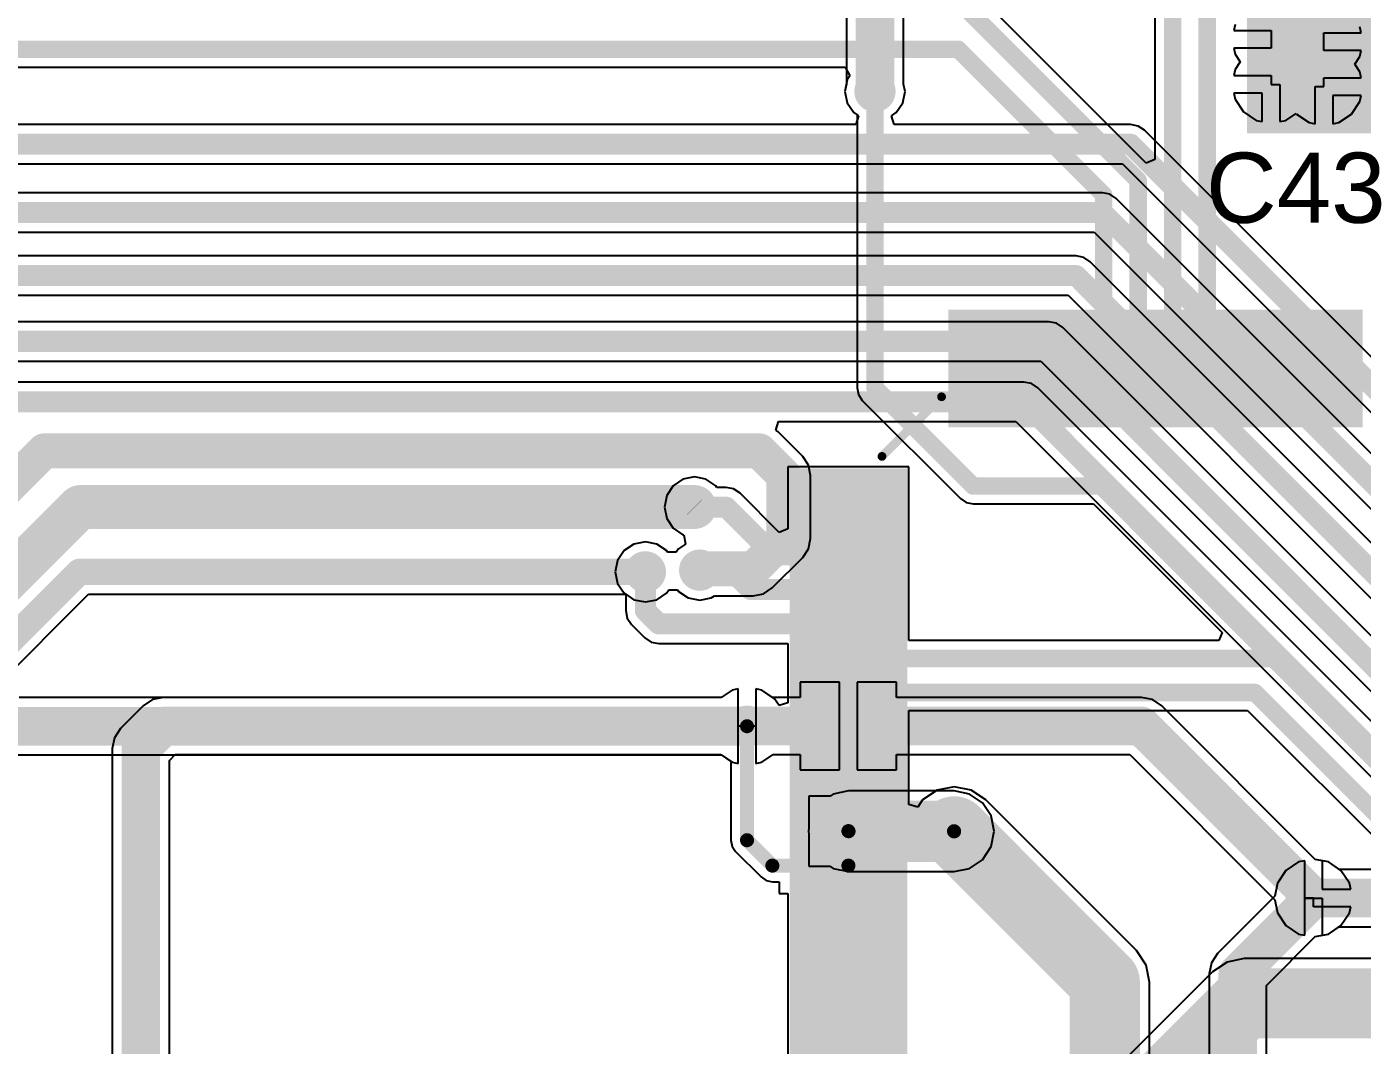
# Model space of a CAD drawing. Header units: millimetres. Extents: x -0.26 to 4.68, y -0.29 to 2.93.
# Drawn here: x 2.191 to 2.953, y 1.269 to 1.85 of the extents above; entities that cross this region are included whole.
import ezdxf

# ---------------------------------------------------------------- set-up
doc = ezdxf.new("R2010")
doc.units = ezdxf.units.MM
doc.header["$MEASUREMENT"] = 0
for name, color, linetype in [('BottomLayer', 5, 'Continuous'), ('BottomPaste', 16, 'Continuous'), ('BottomSolder', 6, 'Continuous'), ('TopLayer', 1, 'Continuous'), ('TopOverlay', 2, 'Continuous'), ('TopPaste', 8, 'Continuous'), ('TopSolder', 216, 'Continuous'), ('ViaHoleLayer', 16, 'Continuous')]:
    doc.layers.add(name, color=color, linetype=linetype)
doc.styles.add('Arial', font='', dxfattribs={"height": 0.2})
doc.styles.get('Arial').set_extended_font_data('Arial')

# ---------------------------------------------------------------- blocks, each defined once
blk = doc.blocks.new('TQFP_100_14_14__22')
at = {"layer": 'TopLayer'}
for points in [[(0.27362, 0.08465), (0.33268, 0.08465), (0.33268, 0.07283), (0.27362, 0.07283)], [(0.27362, 0.06496), (0.33268, 0.06496), (0.33268, 0.05315), (0.27362, 0.05315)], [(0.27362, 0.04528), (0.33268, 0.04528), (0.33268, 0.03346), (0.27362, 0.03346)], [(0.27362, 0.02559), (0.33268, 0.02559), (0.33268, 0.01378), (0.27362, 0.01378)], [(0.27362, 0.00591), (0.33268, 0.00591), (0.33268, -0.00591), (0.27362, -0.00591)], [(0.27362, -0.01378), (0.33268, -0.01378), (0.33268, -0.02559), (0.27362, -0.02559)], [(0.27362, -0.03346), (0.33268, -0.03346), (0.33268, -0.04528), (0.27362, -0.04528)], [(0.27362, -0.05315), (0.33268, -0.05315), (0.33268, -0.06496), (0.27362, -0.06496)], [(0.27362, -0.07283), (0.33268, -0.07283), (0.33268, -0.08465), (0.27362, -0.08465)], [(0.27362, -0.09252), (0.33268, -0.09252), (0.33268, -0.10433), (0.27362, -0.10433)], [(0.27362, -0.1122), (0.33268, -0.1122), (0.33268, -0.12402), (0.27362, -0.12402)], [(0.27362, -0.13189), (0.33268, -0.13189), (0.33268, -0.1437), (0.27362, -0.1437)], [(0.27362, -0.15157), (0.33268, -0.15157), (0.33268, -0.16339), (0.27362, -0.16339)], [(0.27362, -0.17126), (0.33268, -0.17126), (0.33268, -0.18307), (0.27362, -0.18307)], [(0.27362, -0.19094), (0.33268, -0.19094), (0.33268, -0.20276), (0.27362, -0.20276)], [(0.27362, -0.21063), (0.33268, -0.21063), (0.33268, -0.22244), (0.27362, -0.22244)], [(0.27362, -0.23031), (0.33268, -0.23031), (0.33268, -0.24213), (0.27362, -0.24213)], [(0.01378, -0.33268), (0.01378, -0.27362), (0.02559, -0.27362), (0.02559, -0.33268)], [(0.03346, -0.33268), (0.03346, -0.27362), (0.04528, -0.27362), (0.04528, -0.33268)], [(0.05315, -0.33268), (0.05315, -0.27362), (0.06496, -0.27362), (0.06496, -0.33268)], [(0.07283, -0.33268), (0.07283, -0.27362), (0.08465, -0.27362), (0.08465, -0.33268)], [(0.09252, -0.33268), (0.09252, -0.27362), (0.10433, -0.27362), (0.10433, -0.33268)], [(0.1122, -0.33268), (0.1122, -0.27362), (0.12402, -0.27362), (0.12402, -0.33268)], [(0.13189, -0.33268), (0.13189, -0.27362), (0.1437, -0.27362), (0.1437, -0.33268)], [(0.15157, -0.33268), (0.15157, -0.27362), (0.16339, -0.27362), (0.16339, -0.33268)], [(0.17126, -0.33268), (0.17126, -0.27362), (0.18307, -0.27362), (0.18307, -0.33268)], [(0.19094, -0.33268), (0.19094, -0.27362), (0.20276, -0.27362), (0.20276, -0.33268)], [(0.21063, -0.33268), (0.21063, -0.27362), (0.22244, -0.27362), (0.22244, -0.33268)], [(0.23031, -0.33268), (0.23031, -0.27362), (0.24213, -0.27362), (0.24213, -0.33268)]]:
    blk.add_hatch(color=1, dxfattribs=at).paths.add_polyline_path(points)
at = {"layer": 'TopPaste'}
for points in [[(0.27362, 0.08465), (0.33268, 0.08465), (0.33268, 0.07283), (0.27362, 0.07283)], [(0.27362, 0.06496), (0.33268, 0.06496), (0.33268, 0.05315), (0.27362, 0.05315)], [(0.27362, 0.04528), (0.33268, 0.04528), (0.33268, 0.03346), (0.27362, 0.03346)], [(0.27362, 0.02559), (0.33268, 0.02559), (0.33268, 0.01378), (0.27362, 0.01378)], [(0.27362, 0.00591), (0.33268, 0.00591), (0.33268, -0.00591), (0.27362, -0.00591)], [(0.27362, -0.01378), (0.33268, -0.01378), (0.33268, -0.02559), (0.27362, -0.02559)], [(0.27362, -0.03346), (0.33268, -0.03346), (0.33268, -0.04528), (0.27362, -0.04528)], [(0.27362, -0.05315), (0.33268, -0.05315), (0.33268, -0.06496), (0.27362, -0.06496)], [(0.27362, -0.07283), (0.33268, -0.07283), (0.33268, -0.08465), (0.27362, -0.08465)], [(0.27362, -0.09252), (0.33268, -0.09252), (0.33268, -0.10433), (0.27362, -0.10433)], [(0.27362, -0.1122), (0.33268, -0.1122), (0.33268, -0.12402), (0.27362, -0.12402)], [(0.27362, -0.13189), (0.33268, -0.13189), (0.33268, -0.1437), (0.27362, -0.1437)], [(0.27362, -0.15157), (0.33268, -0.15157), (0.33268, -0.16339), (0.27362, -0.16339)], [(0.27362, -0.17126), (0.33268, -0.17126), (0.33268, -0.18307), (0.27362, -0.18307)], [(0.27362, -0.19094), (0.33268, -0.19094), (0.33268, -0.20276), (0.27362, -0.20276)], [(0.27362, -0.21063), (0.33268, -0.21063), (0.33268, -0.22244), (0.27362, -0.22244)], [(0.27362, -0.23031), (0.33268, -0.23031), (0.33268, -0.24213), (0.27362, -0.24213)], [(0.01378, -0.33268), (0.01378, -0.27362), (0.02559, -0.27362), (0.02559, -0.33268)], [(0.03346, -0.33268), (0.03346, -0.27362), (0.04528, -0.27362), (0.04528, -0.33268)], [(0.05315, -0.33268), (0.05315, -0.27362), (0.06496, -0.27362), (0.06496, -0.33268)], [(0.07283, -0.33268), (0.07283, -0.27362), (0.08465, -0.27362), (0.08465, -0.33268)], [(0.09252, -0.33268), (0.09252, -0.27362), (0.10433, -0.27362), (0.10433, -0.33268)], [(0.1122, -0.33268), (0.1122, -0.27362), (0.12402, -0.27362), (0.12402, -0.33268)], [(0.13189, -0.33268), (0.13189, -0.27362), (0.1437, -0.27362), (0.1437, -0.33268)], [(0.15157, -0.33268), (0.15157, -0.27362), (0.16339, -0.27362), (0.16339, -0.33268)], [(0.17126, -0.33268), (0.17126, -0.27362), (0.18307, -0.27362), (0.18307, -0.33268)], [(0.19094, -0.33268), (0.19094, -0.27362), (0.20276, -0.27362), (0.20276, -0.33268)], [(0.21063, -0.33268), (0.21063, -0.27362), (0.22244, -0.27362), (0.22244, -0.33268)], [(0.23031, -0.33268), (0.23031, -0.27362), (0.24213, -0.27362), (0.24213, -0.33268)]]:
    blk.add_hatch(color=8, dxfattribs=at).paths.add_polyline_path(points)
at = {"layer": 'TopSolder'}
for points in [[(0.26962, 0.08865), (0.33668, 0.08865), (0.33668, 0.06883), (0.26962, 0.06883)], [(0.26962, 0.06896), (0.33668, 0.06896), (0.33668, 0.04915), (0.26962, 0.04915)], [(0.26962, 0.04928), (0.33668, 0.04928), (0.33668, 0.02946), (0.26962, 0.02946)], [(0.26962, 0.02959), (0.33668, 0.02959), (0.33668, 0.00978), (0.26962, 0.00978)], [(0.26962, 0.00991), (0.33668, 0.00991), (0.33668, -0.00991), (0.26962, -0.00991)], [(0.26962, -0.00978), (0.33668, -0.00978), (0.33668, -0.02959), (0.26962, -0.02959)], [(0.26962, -0.02946), (0.33668, -0.02946), (0.33668, -0.04928), (0.26962, -0.04928)], [(0.26962, -0.04915), (0.33668, -0.04915), (0.33668, -0.06896), (0.26962, -0.06896)], [(0.26962, -0.06883), (0.33668, -0.06883), (0.33668, -0.08865), (0.26962, -0.08865)], [(0.26962, -0.08852), (0.33668, -0.08852), (0.33668, -0.10833), (0.26962, -0.10833)], [(0.26962, -0.1082), (0.33668, -0.1082), (0.33668, -0.12802), (0.26962, -0.12802)], [(0.26962, -0.12789), (0.33668, -0.12789), (0.33668, -0.1477), (0.26962, -0.1477)], [(0.26962, -0.14757), (0.33668, -0.14757), (0.33668, -0.16739), (0.26962, -0.16739)], [(0.26962, -0.16726), (0.33668, -0.16726), (0.33668, -0.18707), (0.26962, -0.18707)], [(0.26962, -0.18694), (0.33668, -0.18694), (0.33668, -0.20676), (0.26962, -0.20676)], [(0.26962, -0.20663), (0.33668, -0.20663), (0.33668, -0.22644), (0.26962, -0.22644)], [(0.26962, -0.22631), (0.33668, -0.22631), (0.33668, -0.24613), (0.26962, -0.24613)], [(0.00978, -0.33668), (0.00978, -0.26962), (0.02959, -0.26962), (0.02959, -0.33668)], [(0.02946, -0.33668), (0.02946, -0.26962), (0.04928, -0.26962), (0.04928, -0.33668)], [(0.04915, -0.33668), (0.04915, -0.26962), (0.06896, -0.26962), (0.06896, -0.33668)], [(0.06883, -0.33668), (0.06883, -0.26962), (0.08865, -0.26962), (0.08865, -0.33668)], [(0.08852, -0.33668), (0.08852, -0.26962), (0.10833, -0.26962), (0.10833, -0.33668)], [(0.1082, -0.33668), (0.1082, -0.26962), (0.12802, -0.26962), (0.12802, -0.33668)], [(0.12789, -0.33668), (0.12789, -0.26962), (0.1477, -0.26962), (0.1477, -0.33668)], [(0.14757, -0.33668), (0.14757, -0.26962), (0.16739, -0.26962), (0.16739, -0.33668)], [(0.16726, -0.33668), (0.16726, -0.26962), (0.18707, -0.26962), (0.18707, -0.33668)], [(0.18694, -0.33668), (0.18694, -0.26962), (0.20676, -0.26962), (0.20676, -0.33668)], [(0.20663, -0.33668), (0.20663, -0.26962), (0.22644, -0.26962), (0.22644, -0.33668)], [(0.22631, -0.33668), (0.22631, -0.26962), (0.24613, -0.26962), (0.24613, -0.33668)]]:
    blk.add_hatch(color=216, dxfattribs=at).paths.add_polyline_path(points)
at = {"layer": 'TopOverlay', "const_width": 0.005}
blk.add_lwpolyline([(0.284, -0.253), (0.25, -0.287)], dxfattribs=at)
at = {"layer": 'TopOverlay', "const_width": 0.0025}
for points in [[(0.28275, -0.253, 1), (0.28525, -0.253, 1)], [(0.24875, -0.287, 1), (0.25125, -0.287, 1)]]:
    blk.add_lwpolyline(points, format="xyb", close=True, dxfattribs=at)
blk = doc.blocks.new('C___0603_B_157')
at = {"layer": 'BottomLayer'}
for points in [[(-0.045, -0.0175), (-0.045, 0.0175), (-0.015, 0.0175), (-0.015, -0.0175)], [(0.015, -0.0175), (0.015, 0.0175), (0.045, 0.0175), (0.045, -0.0175)]]:
    blk.add_hatch(color=5, dxfattribs=at).paths.add_polyline_path(points)
at = {"layer": 'BottomPaste'}
for points in [[(-0.045, -0.0175), (-0.045, 0.0175), (-0.015, 0.0175), (-0.015, -0.0175)], [(0.015, -0.0175), (0.015, 0.0175), (0.045, 0.0175), (0.045, -0.0175)]]:
    blk.add_hatch(color=16, dxfattribs=at).paths.add_polyline_path(points)
at = {"layer": 'BottomSolder'}
for points in [[(-0.04736, -0.01986), (-0.04736, 0.01986), (-0.01264, 0.01986), (-0.01264, -0.01986)], [(0.01264, -0.01986), (0.01264, 0.01986), (0.04736, 0.01986), (0.04736, -0.01986)]]:
    blk.add_hatch(color=6, dxfattribs=at).paths.add_polyline_path(points)

msp = doc.modelspace()

# ---------------------------------------------------------------- hatches: boundary and pattern name
at = {"layer": 'BottomLayer'}
h = msp.add_hatch(color=5, dxfattribs=at)
edge = h.paths.add_edge_path()
edge.add_arc((2.90082, 1.84262), 0.01181, 0, 360)
h = msp.add_hatch(color=5, dxfattribs=at)
edge = h.paths.add_edge_path()
edge.add_arc((2.931, 1.84133), 0.01181, 0, 360)
h = msp.add_hatch(color=5, dxfattribs=at)
edge = h.paths.add_edge_path()
edge.add_arc((2.67482, 1.81295), 0.01181, 0, 360)
h = msp.add_hatch(color=5, dxfattribs=at)
edge = h.paths.add_edge_path()
edge.add_arc((2.90082, 1.81695), 0.01181, 0, 360)
h = msp.add_hatch(color=5, dxfattribs=at)
edge = h.paths.add_edge_path()
edge.add_arc((2.931, 1.81567), 0.01181, 0, 360)
h = msp.add_hatch(color=5, dxfattribs=at)
edge = h.paths.add_edge_path()
edge.add_arc((2.57182, 1.57595), 0.01181, 0, 360)
h = msp.add_hatch(color=5, dxfattribs=at)
edge = h.paths.add_edge_path()
edge.add_arc((2.54382, 1.53895), 0.01181, 0, 360)
h = msp.add_hatch(color=5, dxfattribs=at)
edge = h.paths.add_edge_path()
edge.add_arc((2.57482, 1.53995), 0.01181, 0, 360)
h = msp.add_hatch(color=5, dxfattribs=at)
edge = h.paths.add_edge_path()
edge.add_arc((2.60182, 1.45095), 0.01181, 0, 360)
h = msp.add_hatch(color=5, dxfattribs=at)
edge = h.paths.add_edge_path()
edge.add_arc((2.72, 1.391), 0.01181, 0, 360)
h = msp.add_hatch(color=5, dxfattribs=at)
edge = h.paths.add_edge_path()
edge.add_arc((2.925, 1.353), 0.01181, 0, 360)
at = {"layer": 'BottomSolder'}
h = msp.add_hatch(color=6, dxfattribs=at)
edge = h.paths.add_edge_path()
edge.add_arc((2.90082, 1.84262), 0.00591, 0, 360)
h = msp.add_hatch(color=6, dxfattribs=at)
edge = h.paths.add_edge_path()
edge.add_arc((2.931, 1.84133), 0.00591, 0, 360)
h = msp.add_hatch(color=6, dxfattribs=at)
edge = h.paths.add_edge_path()
edge.add_arc((2.90082, 1.81695), 0.00591, 0, 360)
h = msp.add_hatch(color=6, dxfattribs=at)
edge = h.paths.add_edge_path()
edge.add_arc((2.931, 1.81567), 0.00591, 0, 360)
h = msp.add_hatch(color=6, dxfattribs=at)
edge = h.paths.add_edge_path()
edge.add_arc((2.67482, 1.81295), 0.00591, 0, 360)
h = msp.add_hatch(color=6, dxfattribs=at)
edge = h.paths.add_edge_path()
edge.add_arc((2.57182, 1.57595), 0.00591, 0, 360)
h = msp.add_hatch(color=6, dxfattribs=at)
edge = h.paths.add_edge_path()
edge.add_arc((2.54382, 1.53895), 0.00591, 0, 360)
h = msp.add_hatch(color=6, dxfattribs=at)
edge = h.paths.add_edge_path()
edge.add_arc((2.57482, 1.53995), 0.00591, 0, 360)
h = msp.add_hatch(color=6, dxfattribs=at)
edge = h.paths.add_edge_path()
edge.add_arc((2.60182, 1.45095), 0.00591, 0, 360)
h = msp.add_hatch(color=6, dxfattribs=at)
edge = h.paths.add_edge_path()
edge.add_arc((2.72, 1.391), 0.00591, 0, 360)
h = msp.add_hatch(color=6, dxfattribs=at)
edge = h.paths.add_edge_path()
edge.add_arc((2.925, 1.353), 0.00591, 0, 360)
at = {"layer": 'TopLayer'}
for points in [[(2.95282, 1.98495), (2.887, 1.98495), (2.887, 1.78895), (2.95282, 1.78895)], [(2.90082, 1.78895), (3.10221, 1.78895), (3.10221, 1.859), (2.90082, 1.859)]]:
    msp.add_hatch(color=1, dxfattribs=at).paths.add_polyline_path(points)
h = msp.add_hatch(color=1, dxfattribs=at)
edge = h.paths.add_edge_path()
edge.add_arc((2.90082, 1.84262), 0.01181, 0, 360)
h = msp.add_hatch(color=1, dxfattribs=at)
edge = h.paths.add_edge_path()
edge.add_arc((2.931, 1.84133), 0.01181, 0, 360)
h = msp.add_hatch(color=1, dxfattribs=at)
edge = h.paths.add_edge_path()
edge.add_arc((2.67482, 1.81295), 0.01181, 0, 360)
h = msp.add_hatch(color=1, dxfattribs=at)
edge = h.paths.add_edge_path()
edge.add_arc((2.90082, 1.81695), 0.01181, 0, 360)
h = msp.add_hatch(color=1, dxfattribs=at)
edge = h.paths.add_edge_path()
edge.add_arc((2.931, 1.81567), 0.01181, 0, 360)
h = msp.add_hatch(color=1, dxfattribs=at)
edge = h.paths.add_edge_path()
edge.add_arc((2.57182, 1.57595), 0.01181, 0, 360)
h = msp.add_hatch(color=1, dxfattribs=at)
edge = h.paths.add_edge_path()
edge.add_arc((2.54382, 1.53895), 0.01181, 0, 360)
h = msp.add_hatch(color=1, dxfattribs=at)
edge = h.paths.add_edge_path()
edge.add_arc((2.57482, 1.53995), 0.01181, 0, 360)
h = msp.add_hatch(color=1, dxfattribs=at)
edge = h.paths.add_edge_path()
edge.add_arc((2.60182, 1.45095), 0.01181, 0, 360)
h = msp.add_hatch(color=1, dxfattribs=at)
edge = h.paths.add_edge_path()
edge.add_arc((2.72, 1.391), 0.01181, 0, 360)
h = msp.add_hatch(color=1, dxfattribs=at)
edge = h.paths.add_edge_path()
edge.add_arc((2.925, 1.353), 0.01181, 0, 360)
at = {"layer": 'TopSolder'}
h = msp.add_hatch(color=216, dxfattribs=at)
edge = h.paths.add_edge_path()
edge.add_arc((2.90082, 1.84262), 0.00591, 0, 360)
h = msp.add_hatch(color=216, dxfattribs=at)
edge = h.paths.add_edge_path()
edge.add_arc((2.931, 1.84133), 0.00591, 0, 360)
h = msp.add_hatch(color=216, dxfattribs=at)
edge = h.paths.add_edge_path()
edge.add_arc((2.90082, 1.81695), 0.00591, 0, 360)
h = msp.add_hatch(color=216, dxfattribs=at)
edge = h.paths.add_edge_path()
edge.add_arc((2.931, 1.81567), 0.00591, 0, 360)
h = msp.add_hatch(color=216, dxfattribs=at)
edge = h.paths.add_edge_path()
edge.add_arc((2.67482, 1.81295), 0.00591, 0, 360)
h = msp.add_hatch(color=216, dxfattribs=at)
edge = h.paths.add_edge_path()
edge.add_arc((2.57182, 1.57595), 0.00591, 0, 360)
h = msp.add_hatch(color=216, dxfattribs=at)
edge = h.paths.add_edge_path()
edge.add_arc((2.54382, 1.53895), 0.00591, 0, 360)
h = msp.add_hatch(color=216, dxfattribs=at)
edge = h.paths.add_edge_path()
edge.add_arc((2.57482, 1.53995), 0.00591, 0, 360)
h = msp.add_hatch(color=216, dxfattribs=at)
edge = h.paths.add_edge_path()
edge.add_arc((2.60182, 1.45095), 0.00591, 0, 360)
h = msp.add_hatch(color=216, dxfattribs=at)
edge = h.paths.add_edge_path()
edge.add_arc((2.72, 1.391), 0.00591, 0, 360)
h = msp.add_hatch(color=216, dxfattribs=at)
edge = h.paths.add_edge_path()
edge.add_arc((2.925, 1.353), 0.00591, 0, 360)
at = {"layer": 'ViaHoleLayer'}
h = msp.add_hatch(color=16, dxfattribs=at)
edge = h.paths.add_edge_path()
edge.add_arc((2.90082, 1.84262), 0.00591, 0, 360)
h = msp.add_hatch(color=16, dxfattribs=at)
edge = h.paths.add_edge_path()
edge.add_arc((2.931, 1.84133), 0.00591, 0, 360)
h = msp.add_hatch(color=16, dxfattribs=at)
edge = h.paths.add_edge_path()
edge.add_arc((2.90082, 1.81695), 0.00591, 0, 360)
h = msp.add_hatch(color=16, dxfattribs=at)
edge = h.paths.add_edge_path()
edge.add_arc((2.931, 1.81567), 0.00591, 0, 360)
h = msp.add_hatch(color=16, dxfattribs=at)
edge = h.paths.add_edge_path()
edge.add_arc((2.67482, 1.81295), 0.00591, 0, 360)
h = msp.add_hatch(color=16, dxfattribs=at)
edge = h.paths.add_edge_path()
edge.add_arc((2.57182, 1.57595), 0.00591, 0, 360)
h = msp.add_hatch(color=16, dxfattribs=at)
edge = h.paths.add_edge_path()
edge.add_arc((2.54382, 1.53895), 0.00591, 0, 360)
h = msp.add_hatch(color=16, dxfattribs=at)
edge = h.paths.add_edge_path()
edge.add_arc((2.57482, 1.53995), 0.00591, 0, 360)
h = msp.add_hatch(color=16, dxfattribs=at)
edge = h.paths.add_edge_path()
edge.add_arc((2.60182, 1.45095), 0.00591, 0, 360)
h = msp.add_hatch(color=16, dxfattribs=at)
edge = h.paths.add_edge_path()
edge.add_arc((2.72, 1.391), 0.00591, 0, 360)
h = msp.add_hatch(color=16, dxfattribs=at)
edge = h.paths.add_edge_path()
edge.add_arc((2.925, 1.353), 0.00591, 0, 360)

# ---------------------------------------------------------------- linework, layer by layer
at = {"layer": 'BottomLayer'}
for p, q in [((2.65851, 1.93086), (2.65851, 1.81711)), ((2.69114, 1.81711), (2.69114, 1.935)), ((2.88028, 1.85113), (2.87958, 1.84762)), ((2.87958, 1.84762), (2.90082, 1.84762)), ((2.90082, 1.84762), (2.90082, 1.83762)), ((2.931, 1.83633), (2.931, 1.84633)), ((2.931, 1.84633), (2.95224, 1.84633)), ((2.95224, 1.84633), (2.95155, 1.84984)), ((2.90082, 1.83762), (2.87958, 1.83762)), ((2.87958, 1.83762), (2.88028, 1.83411)), ((2.88028, 1.83411), (2.88317, 1.82978)), ((2.88317, 1.82978), (2.88028, 1.82546)), ((2.95224, 1.83633), (2.931, 1.83633)), ((2.94866, 1.8285), (2.95155, 1.83282)), ((2.95155, 1.83282), (2.95224, 1.83633)), ((2.88028, 1.82546), (2.87958, 1.82195)), ((2.87958, 1.82195), (2.90082, 1.82195)), ((2.90082, 1.82195), (2.90082, 1.81695)), ((2.95155, 1.82418), (2.94866, 1.8285)), ((2.95224, 1.82067), (2.95155, 1.82418)), ((2.65851, 1.81711), (2.65768, 1.81295)), ((2.69196, 1.81295), (2.69114, 1.81711)), ((2.90082, 1.81695), (2.90582, 1.81695)), ((2.90582, 1.81695), (2.90582, 1.79571)), ((2.926, 1.79442), (2.926, 1.81567)), ((2.926, 1.81567), (2.931, 1.81567)), ((2.931, 1.81567), (2.931, 1.82067)), ((2.931, 1.82067), (2.95224, 1.82067)), ((2.65768, 1.81295), (2.65899, 1.80639)), ((2.65899, 1.80639), (2.6627, 1.80083)), ((2.68694, 1.80083), (2.69066, 1.80639)), ((2.69066, 1.80639), (2.69196, 1.81295)), ((2.89582, 1.81195), (2.87958, 1.81195)), ((2.87958, 1.81195), (2.88028, 1.80844)), ((2.88028, 1.80844), (2.8851, 1.80122)), ((2.89582, 1.79571), (2.89582, 1.81195)), ((2.95224, 1.81067), (2.936, 1.81067)), ((2.936, 1.81067), (2.936, 1.79442)), ((2.94672, 1.79994), (2.95155, 1.80716)), ((2.95155, 1.80716), (2.95224, 1.81067)), ((2.6627, 1.80083), (2.66536, 1.79906)), ((2.66536, 1.79906), (2.66384, 1.79405)), ((2.68429, 1.79906), (2.68694, 1.80083)), ((2.68581, 1.79405), (2.68429, 1.79906)), ((2.8851, 1.80122), (2.89231, 1.7964)), ((2.90933, 1.7964), (2.91508, 1.80024)), ((2.91508, 1.80024), (2.91528, 1.79994)), ((2.91528, 1.79994), (2.92249, 1.79512)), ((2.93951, 1.79512), (2.94672, 1.79994)), ((2.66384, 1.79405), (2.10871, 1.79405)), ((2.82067, 1.79405), (2.68581, 1.79405)), ((2.82496, 1.7932), (2.82067, 1.79406)), ((2.82067, 1.79406), (2.82067, 1.79405)), ((2.8286, 1.79077), (2.82496, 1.7932)), ((3.02062, 1.59875), (2.8286, 1.79077)), ((2.89231, 1.7964), (2.89582, 1.79571)), ((2.90582, 1.79571), (2.90933, 1.7964)), ((2.92249, 1.79512), (2.926, 1.79442)), ((2.936, 1.79442), (2.93951, 1.79512)), ((2.11336, 1.77162), (2.81602, 1.77162)), ((2.81602, 1.77162), (3.06363, 1.52402)), ((2.80456, 1.75516), (2.12482, 1.75516)), ((2.80885, 1.75431), (2.80456, 1.75516)), ((2.80456, 1.75516), (2.80456, 1.75516)), ((2.81249, 1.75188), (2.80885, 1.75431)), ((3.0532, 1.51116), (2.81249, 1.75188)), ((2.12947, 1.73273), (2.79991, 1.73273)), ((2.79991, 1.73273), (3.04063, 1.49202)), ((2.78962, 1.7191), (2.13976, 1.7191)), ((2.79391, 1.71825), (2.78962, 1.7191)), ((2.78962, 1.7191), (2.78962, 1.7191)), ((2.79755, 1.71582), (2.79391, 1.71825)), ((3.0342, 1.47916), (2.79755, 1.71582)), ((2.14441, 1.69667), (2.78497, 1.69667)), ((2.78497, 1.69667), (3.02163, 1.46002)), ((2.7741, 1.68162), (2.15528, 1.68162)), ((2.77839, 1.68077), (2.7741, 1.68163)), ((2.7741, 1.68163), (2.7741, 1.68162)), ((2.78203, 1.67834), (2.77839, 1.68077)), ((3.0122, 1.44816), (2.78203, 1.67834)), ((2.15993, 1.65919), (2.76945, 1.65919)), ((2.76945, 1.65919), (2.99963, 1.42902)), ((2.75982, 1.64716), (2.16782, 1.64716)), ((2.76411, 1.64631), (2.75982, 1.64716)), ((2.75982, 1.64716), (2.75982, 1.64716)), ((2.76775, 1.64388), (2.76411, 1.64631)), ((2.99405, 1.41758), (2.76775, 1.64388)), ((2.61819, 1.61973), (2.6197, 1.62473)), ((2.6197, 1.62473), (2.75518, 1.62473)), ((2.75518, 1.62473), (2.98147, 1.39844)), ((2.61964, 1.61876), (2.61819, 1.61973)), ((2.63364, 1.60476), (2.61964, 1.61876)), ((2.63695, 1.5998), (2.63364, 1.60476)), ((2.63812, 1.59395), (2.63695, 1.5998)), ((2.63812, 1.55804), (2.63812, 1.59395)), ((2.63695, 1.55219), (2.63812, 1.55804)), ((2.61624, 1.52983), (2.63364, 1.54723)), ((2.63364, 1.54723), (2.63695, 1.55219)), ((1.90984, 1.20994), (2.2261, 1.5262)), ((2.2261, 1.5262), (2.53264, 1.5262)), ((2.53264, 1.5262), (2.53726, 1.52311)), ((2.55038, 1.52311), (2.55594, 1.52683)), ((2.55594, 1.52683), (2.55716, 1.52865)), ((2.55716, 1.52865), (2.56216, 1.52865)), ((2.56216, 1.52865), (2.5627, 1.52783)), ((2.5627, 1.52783), (2.56826, 1.52411)), ((2.56826, 1.52411), (2.57482, 1.52281)), ((2.57482, 1.52281), (2.58138, 1.52411)), ((2.58138, 1.52411), (2.58323, 1.52535)), ((2.58323, 1.52535), (2.60542, 1.52535)), ((2.60542, 1.52535), (2.61128, 1.52651)), ((2.61128, 1.52651), (2.61624, 1.52983)), ((2.53726, 1.52311), (2.54382, 1.52181)), ((2.54382, 1.52181), (2.55038, 1.52311)), ((2.59331, 1.47149), (2.58714, 1.46737)), ((2.59682, 1.47219), (2.59331, 1.47149)), ((2.59682, 1.45095), (2.59682, 1.47219)), ((2.61033, 1.47149), (2.60682, 1.47219)), ((2.60682, 1.47219), (2.60682, 1.45095)), ((2.6165, 1.46737), (2.61033, 1.47149)), ((2.65467, 1.47617), (2.63217, 1.47617)), ((2.63217, 1.47617), (2.63217, 1.46737)), ((2.65467, 1.45117), (2.65467, 1.47617)), ((2.68717, 1.47617), (2.66467, 1.47617)), ((2.66467, 1.47617), (2.66467, 1.45117)), ((2.68717, 1.46737), (2.68717, 1.47617)), ((2.26258, 1.46613), (2.25728, 1.46259)), ((2.26882, 1.46737), (2.26258, 1.46613)), ((2.58714, 1.46737), (2.26882, 1.46737)), ((2.63217, 1.46737), (2.6165, 1.46737)), ((2.82694, 1.46737), (2.68717, 1.46737)), ((2.83318, 1.46613), (2.82694, 1.46737)), ((2.83848, 1.46259), (2.83318, 1.46613)), ((2.25728, 1.46259), (2.2444, 1.44971)), ((2.92604, 1.37503), (2.83848, 1.46259)), ((2.2444, 1.44971), (2.24086, 1.44441)), ((2.59682, 1.4297), (2.59682, 1.45095)), ((2.60682, 1.45095), (2.60682, 1.4297)), ((2.65467, 1.42617), (2.65467, 1.45117)), ((2.66467, 1.45117), (2.66467, 1.42617)), ((2.24086, 1.44441), (2.23962, 1.43817)), ((2.23962, 1.43817), (2.23962, 0.57182)), ((2.27225, 1.43141), (2.27558, 1.43475)), ((2.27558, 1.43475), (2.58681, 1.43475)), ((2.58681, 1.43475), (2.59331, 1.4304)), ((2.61033, 1.4304), (2.61683, 1.43475)), ((2.61683, 1.43475), (2.63217, 1.43475)), ((2.63217, 1.43475), (2.63217, 1.42617)), ((2.68717, 1.42617), (2.68717, 1.43475)), ((2.68717, 1.43475), (2.82018, 1.43475)), ((2.82018, 1.43475), (2.90297, 1.35196)), ((2.27225, 1.17728), (2.27225, 1.43141)), ((2.59331, 1.4304), (2.59682, 1.4297)), ((2.60682, 1.4297), (2.61033, 1.4304)), ((2.63217, 1.42617), (2.65467, 1.42617)), ((2.66467, 1.42617), (2.68717, 1.42617)), ((2.64932, 1.41117), (2.63717, 1.41117)), ((2.63717, 1.41117), (2.63717, 1.39288)), ((2.65098, 1.41228), (2.64932, 1.41117)), ((2.65976, 1.41403), (2.65098, 1.41228)), ((2.71992, 1.41403), (2.65976, 1.41403)), ((2.72869, 1.41228), (2.71992, 1.41403)), ((2.73614, 1.40731), (2.72869, 1.41228)), ((2.74111, 1.39986), (2.73614, 1.40731)), ((2.74286, 1.39108), (2.74111, 1.39986)), ((2.63717, 1.39288), (2.63682, 1.39108)), ((2.63682, 1.39108), (2.63717, 1.38929)), ((2.63717, 1.38929), (2.63717, 1.37117)), ((2.74111, 1.38231), (2.74286, 1.39108)), ((2.73614, 1.37486), (2.74111, 1.38231)), ((2.72869, 1.36989), (2.73614, 1.37486)), ((2.93351, 1.37355), (2.92604, 1.37503)), ((2.93992, 1.36926), (2.93351, 1.37355)), ((2.63717, 1.37117), (2.64906, 1.37117)), ((2.64906, 1.37117), (2.65098, 1.36989)), ((2.65098, 1.36989), (2.65976, 1.36814)), ((2.65976, 1.36814), (2.71992, 1.36814)), ((2.71992, 1.36814), (2.72869, 1.36989)), ((3.19198, 1.36926), (2.93992, 1.36926)), ((2.90297, 1.35196), (2.90445, 1.34449)), ((2.92, 1.33176), (2.92, 1.353)), ((2.92, 1.353), (2.93, 1.353)), ((2.93, 1.353), (2.93, 1.33176)), ((2.90445, 1.34449), (2.90928, 1.33728)), ((2.90928, 1.33728), (2.91649, 1.33245)), ((2.93351, 1.33245), (2.93977, 1.33664)), ((2.93977, 1.33664), (3.19198, 1.33664)), ((2.91649, 1.33245), (2.92, 1.33176)), ((2.93, 1.33176), (2.93351, 1.33245)), ((2.88544, 1.31844), (2.87568, 1.3165)), ((3.19082, 1.31844), (2.88544, 1.31844)), ((2.86741, 1.31097), (2.78798, 1.23154)), ((2.87568, 1.3165), (2.86741, 1.31097))]:
    msp.add_line(p, q, dxfattribs=at)
for points, const_width in [([(2.67482, 1.81295), (2.67482, 1.935)], 0.022), ([(2.10871, 1.78284), (2.82067, 1.78284)], 0.012), ([(2.82067, 1.78284), (3.07156, 1.53195)], 0.012), ([(2.12482, 1.74395), (2.80456, 1.74395)], 0.012), ([(2.80456, 1.74395), (3.04856, 1.49995)], 0.012), ([(2.13976, 1.70789), (2.78962, 1.70789)], 0.012), ([(2.78962, 1.70789), (3.02956, 1.46795)], 0.012), ([(2.15528, 1.67041), (2.7741, 1.67041)], 0.012), ([(2.7741, 1.67041), (3.00756, 1.43695)], 0.012), ([(2.16782, 1.63595), (2.75982, 1.63595)], 0.012), ([(2.75982, 1.63595), (2.9894, 1.40637)], 0.012), ([(1.61886, 1.02595), (2.20086, 1.60795)], 0.02), ([(2.20086, 1.60795), (2.60882, 1.60795)], 0.02), ([(2.60882, 1.60795), (2.62282, 1.59395)], 0.02), ([(2.62282, 1.55804), (2.62282, 1.59395)], 0.02), ([(1.63419, 0.98895), (2.22119, 1.57595)], 0.025), ([(2.22119, 1.57595), (2.57182, 1.57595)], 0.025), ([(2.60542, 1.54064), (2.62282, 1.55804)], 0.02), ([(2.57482, 1.53995), (2.57552, 1.54064)], 0.02), ([(2.57552, 1.54064), (2.60542, 1.54064)], 0.02), ([(1.64492, 0.96304), (2.22082, 1.53895)], 0.015), ([(2.22082, 1.53895), (2.54382, 1.53895)], 0.015), ([(2.25593, 1.43817), (2.26882, 1.45106)], 0.022), ([(2.26882, 1.45106), (2.82694, 1.45106)], 0.022), ([(2.82694, 1.45106), (2.925, 1.353)], 0.022), ([(2.25593, 0.56506), (2.25593, 1.43817)], 0.022), ([(2.65976, 1.39108), (2.71992, 1.39108)], 0.035), ([(2.65967, 1.39117), (2.65976, 1.39108)], 0.022), ([(2.71992, 1.39108), (2.72, 1.391)], 0.022), ([(2.92682, 1.35295), (3.20682, 1.35295)], 0.022), ([(2.806, 1.21351), (2.88544, 1.29295)], 0.04), ([(2.88544, 1.29295), (3.19082, 1.29295)], 0.04)]:
    msp.add_lwpolyline(points, dxfattribs=dict(at, const_width=const_width))
for points, const_width in [([(2.66932, 1.81295, 1), (2.68032, 1.81295, 1)], 0.011), ([(2.81767, 1.78284, 1), (2.82367, 1.78284, 1)], 0.006), ([(2.81767, 1.78284, 1), (2.82367, 1.78284, 1)], 0.006), ([(2.80156, 1.74395, 1), (2.80756, 1.74395, 1)], 0.006), ([(2.80156, 1.74395, 1), (2.80756, 1.74395, 1)], 0.006), ([(2.78662, 1.70789, 1), (2.79262, 1.70789, 1)], 0.006), ([(2.78662, 1.70789, 1), (2.79262, 1.70789, 1)], 0.006), ([(2.7711, 1.67041, 1), (2.7771, 1.67041, 1)], 0.006), ([(2.7711, 1.67041, 1), (2.7771, 1.67041, 1)], 0.006), ([(2.75682, 1.63595, 1), (2.76282, 1.63595, 1)], 0.006), ([(2.75682, 1.63595, 1), (2.76282, 1.63595, 1)], 0.006), ([(2.19586, 1.60795, 1), (2.20586, 1.60795, 1)], 0.01), ([(2.19586, 1.60795, 1), (2.20586, 1.60795, 1)], 0.01), ([(2.60382, 1.60795, 1), (2.61382, 1.60795, 1)], 0.01), ([(2.60382, 1.60795, 1), (2.61382, 1.60795, 1)], 0.01), ([(2.61782, 1.59395, 1), (2.62782, 1.59395, 1)], 0.01), ([(2.61782, 1.59395, 1), (2.62782, 1.59395, 1)], 0.01), ([(2.21494, 1.57595, 1), (2.22744, 1.57595, 1)], 0.0125), ([(2.21494, 1.57595, 1), (2.22744, 1.57595, 1)], 0.0125), ([(2.56557, 1.57595, 1), (2.57807, 1.57595, 1)], 0.0125), ([(2.61782, 1.55804, 1), (2.62782, 1.55804, 1)], 0.01), ([(2.61782, 1.55804, 1), (2.62782, 1.55804, 1)], 0.01), ([(2.56982, 1.53995, 1), (2.57982, 1.53995, 1)], 0.01), ([(2.57052, 1.54064, 1), (2.58052, 1.54064, 1)], 0.01), ([(2.57052, 1.54064, 1), (2.58052, 1.54064, 1)], 0.01), ([(2.60042, 1.54064, 1), (2.61042, 1.54064, 1)], 0.01), ([(2.60042, 1.54064, 1), (2.61042, 1.54064, 1)], 0.01), ([(2.21707, 1.53895, 1), (2.22457, 1.53895, 1)], 0.0075), ([(2.21707, 1.53895, 1), (2.22457, 1.53895, 1)], 0.0075), ([(2.54007, 1.53895, 1), (2.54757, 1.53895, 1)], 0.0075), ([(2.26332, 1.45106, 1), (2.27432, 1.45106, 1)], 0.011), ([(2.26332, 1.45106, 1), (2.27432, 1.45106, 1)], 0.011), ([(2.82144, 1.45106, 1), (2.83244, 1.45106, 1)], 0.011), ([(2.82144, 1.45106, 1), (2.83244, 1.45106, 1)], 0.011), ([(2.25043, 1.43817, 1), (2.26143, 1.43817, 1)], 0.011), ([(2.25043, 1.43817, 1), (2.26143, 1.43817, 1)], 0.011), ([(2.65101, 1.39108, 1), (2.66851, 1.39108, 1)], 0.0175), ([(2.65417, 1.39117, 1), (2.66517, 1.39117, 1)], 0.011), ([(2.71117, 1.39108, 1), (2.72867, 1.39108, 1)], 0.0175), ([(2.65426, 1.39108, 1), (2.66526, 1.39108, 1)], 0.011), ([(2.71442, 1.39108, 1), (2.72542, 1.39108, 1)], 0.011), ([(2.7145, 1.391, 1), (2.7255, 1.391, 1)], 0.011), ([(2.9195, 1.353, 1), (2.9305, 1.353, 1)], 0.011), ([(2.92132, 1.35295, 1), (2.93232, 1.35295, 1)], 0.011), ([(2.87544, 1.29295, 1), (2.89544, 1.29295, 1)], 0.02), ([(2.87544, 1.29295, 1), (2.89544, 1.29295, 1)], 0.02)]:
    msp.add_lwpolyline(points, format="xyb", close=True, dxfattribs=dict(at, const_width=const_width))
at = {"layer": 'TopLayer'}
for p, q in [((2.83452, 1.87784), (2.83452, 1.77407)), ((2.82952, 1.772), (2.73088, 1.87064)), ((1.30982, 1.82675), (2.65781, 1.82675)), ((2.65781, 1.82675), (2.66049, 1.82175)), ((2.66049, 1.82175), (2.65899, 1.81951)), ((2.65899, 1.81951), (2.65768, 1.81295)), ((2.65768, 1.81295), (2.65899, 1.80639)), ((2.65899, 1.80639), (2.6627, 1.80083)), ((2.6627, 1.80083), (2.66463, 1.79954)), ((2.66463, 1.79954), (2.66463, 1.64395)), ((2.83452, 1.77407), (2.82952, 1.772)), ((2.66463, 1.64395), (2.6654, 1.64005)), ((2.6654, 1.64005), (2.66761, 1.63674)), ((2.66761, 1.63674), (2.72361, 1.58074)), ((2.57182, 1.59309), (2.56526, 1.59178)), ((2.57838, 1.59178), (2.57182, 1.59309)), ((2.6942, 1.59892), (2.62515, 1.59892)), ((2.62515, 1.59892), (2.62515, 1.56356)), ((2.6942, 1.55743), (2.6942, 1.59892)), ((2.5597, 1.58807), (2.55599, 1.58251)), ((2.56526, 1.59178), (2.5597, 1.58807)), ((2.58394, 1.58807), (2.57838, 1.59178)), ((2.5846, 1.58708), (2.58394, 1.58807)), ((2.5899, 1.58708), (2.5846, 1.58708)), ((2.59419, 1.58623), (2.5899, 1.58708)), ((2.5899, 1.58708), (2.5899, 1.58708)), ((2.59783, 1.5838), (2.59419, 1.58623)), ((2.55599, 1.58251), (2.55468, 1.57595)), ((2.62015, 1.56149), (2.59783, 1.5838)), ((2.72361, 1.58074), (2.72692, 1.57853)), ((2.72692, 1.57853), (2.73082, 1.57775)), ((2.73082, 1.57775), (2.7996, 1.57775)), ((2.7996, 1.57775), (2.87294, 1.50441)), ((2.55468, 1.57595), (2.55599, 1.56939)), ((2.55599, 1.56939), (2.5597, 1.56383)), ((2.5597, 1.56383), (2.56526, 1.56011)), ((2.62515, 1.56356), (2.62015, 1.56149)), ((2.53726, 1.55478), (2.5317, 1.55107)), ((2.54382, 1.55609), (2.53726, 1.55478)), ((2.55038, 1.55478), (2.54382, 1.55609)), ((2.55594, 1.55107), (2.55038, 1.55478)), ((2.56669, 1.55473), (2.5627, 1.55207)), ((2.56526, 1.56011), (2.56581, 1.56001)), ((2.56581, 1.56001), (2.56669, 1.55473)), ((2.6942, 1.51806), (2.6942, 1.55743)), ((2.5317, 1.55107), (2.52799, 1.54551)), ((2.55649, 1.55025), (2.55594, 1.55107)), ((2.56149, 1.55025), (2.55649, 1.55025)), ((2.5627, 1.55207), (2.56149, 1.55025)), ((2.52799, 1.54551), (2.52668, 1.53895)), ((2.52668, 1.53895), (2.52799, 1.53239)), ((2.52799, 1.53239), (2.5317, 1.52683)), ((2.5317, 1.52683), (2.53261, 1.52622)), ((2.53261, 1.52622), (2.53261, 1.51695)), ((2.53261, 1.51695), (2.53261, 1.51695)), ((2.53261, 1.51695), (2.53346, 1.51266)), ((2.6942, 1.49979), (2.6942, 1.51806)), ((2.53346, 1.51266), (2.53589, 1.50902)), ((2.53589, 1.50902), (2.54356, 1.50135)), ((2.54356, 1.50135), (2.54356, 1.50135)), ((2.54356, 1.50135), (2.5472, 1.49892)), ((2.87294, 1.50441), (2.87103, 1.49979)), ((2.5472, 1.49892), (2.55149, 1.49806)), ((2.55149, 1.49806), (2.62515, 1.49806)), ((2.62515, 1.49806), (2.62515, 1.4643)), ((2.87103, 1.49979), (2.6942, 1.49979)), ((2.59331, 1.47149), (2.58698, 1.46726)), ((2.59682, 1.47219), (2.59331, 1.47149)), ((2.59682, 1.45095), (2.59682, 1.47219)), ((2.61033, 1.47149), (2.60682, 1.47219)), ((2.60682, 1.47219), (2.60682, 1.45095)), ((2.61755, 1.46667), (2.61033, 1.47149)), ((2.58698, 1.46726), (2.18658, 1.46726)), ((2.62015, 1.46279), (2.61755, 1.46667)), ((2.62515, 1.4643), (2.62015, 1.46279)), ((2.6942, 1.40639), (2.6942, 1.45997)), ((2.6942, 1.45997), (2.88738, 1.45997)), ((2.88738, 1.45997), (3.21063, 1.13673)), ((2.60682, 1.45095), (2.59682, 1.45095)), ((2.17982, 1.43464), (2.58698, 1.43464)), ((2.58698, 1.43464), (2.59265, 1.43085)), ((2.59265, 1.43085), (2.59265, 1.38595)), ((2.71025, 1.41455), (2.70198, 1.40902)), ((2.72, 1.41649), (2.71025, 1.41455)), ((2.72975, 1.41455), (2.72, 1.41649)), ((2.73802, 1.40902), (2.72975, 1.41455)), ((2.6992, 1.40487), (2.6942, 1.40639)), ((2.70198, 1.40902), (2.6992, 1.40487)), ((2.82402, 1.32302), (2.73802, 1.40902)), ((2.59265, 1.38595), (2.59334, 1.38244)), ((2.59334, 1.38244), (2.59533, 1.37946)), ((2.59533, 1.37946), (2.6098, 1.365)), ((2.91649, 1.37355), (2.90928, 1.36872)), ((2.92, 1.37424), (2.91649, 1.37355)), ((2.92, 1.353), (2.92, 1.37424)), ((2.93351, 1.37355), (2.93, 1.37424)), ((2.93, 1.37424), (2.93, 1.358)), ((2.94072, 1.36872), (2.93351, 1.37355)), ((2.6098, 1.365), (2.61278, 1.36301)), ((2.90928, 1.36872), (2.90445, 1.36151)), ((2.94555, 1.36151), (2.94072, 1.36872)), ((2.61278, 1.36301), (2.61629, 1.36231)), ((2.61629, 1.36231), (2.62015, 1.36231)), ((2.62015, 1.36231), (2.62015, 1.35558)), ((2.90445, 1.36151), (2.90297, 1.35404)), ((2.93, 1.358), (2.94624, 1.358)), ((2.94624, 1.358), (2.94555, 1.36151)), ((2.62015, 1.35558), (2.62515, 1.35558)), ((2.62515, 1.35558), (2.62515, 1.32121)), ((2.90297, 1.35404), (2.87029, 1.32136)), ((2.925, 1.353), (2.92, 1.353)), ((2.925, 1.348), (2.925, 1.353)), ((2.94624, 1.348), (2.925, 1.348)), ((2.94072, 1.33728), (2.94555, 1.34449)), ((2.94555, 1.34449), (2.94624, 1.348)), ((2.93351, 1.33245), (2.94072, 1.33728)), ((2.89814, 1.30307), (2.92604, 1.33097)), ((2.92604, 1.33097), (2.93351, 1.33245)), ((2.62515, 1.32121), (2.62515, 1.28184)), ((2.82955, 1.31475), (2.82402, 1.32302)), ((2.87029, 1.32136), (2.86675, 1.31607)), ((2.83149, 1.305), (2.82955, 1.31475)), ((2.86675, 1.31607), (2.86551, 1.30982)), ((2.83149, 1.149), (2.83149, 1.305)), ((2.86551, 1.30982), (2.86551, 1.11479)), ((2.89814, 1.11479), (2.89814, 1.30307)), ((2.62515, 1.28184), (2.62515, 1.24247))]:
    msp.add_line(p, q, dxfattribs=at)
for points, const_width in [([(2.8644, 1.65495), (2.8644, 1.89021)], 0.01), ([(2.84471, 1.65495), (2.84471, 1.88206)], 0.01), ([(2.72114, 1.86595), (2.82503, 1.76207)], 0.01), ([(1.30982, 1.83695), (2.72231, 1.83695)], 0.01), ([(2.72231, 1.83695), (2.80534, 1.75391)], 0.01), ([(2.67482, 1.64395), (2.67482, 1.81295)], 0.01), ([(2.82503, 1.65495), (2.82503, 1.76207)], 0.01), ([(2.80534, 1.65495), (2.80534, 1.75391)], 0.01), ([(2.67482, 1.64395), (2.73082, 1.58795)], 0.01), ([(2.73082, 1.58795), (2.80382, 1.58795)], 0.01), ([(2.80382, 1.58795), (2.90218, 1.48959)], 0.01), ([(2.57182, 1.57595), (2.5719, 1.57587)], 0.012), ([(2.5719, 1.57587), (2.5899, 1.57587)], 0.012), ([(2.5899, 1.57587), (2.61712, 1.54865)], 0.012), ([(2.61712, 1.54865), (2.65967, 1.54865)], 0.012), ([(2.54382, 1.51695), (2.54382, 1.53895)], 0.012), ([(2.57482, 1.53995), (2.57705, 1.53772)], 0.012), ([(2.57705, 1.53772), (2.59505, 1.53772)], 0.012), ([(2.59505, 1.53772), (2.60381, 1.52896)], 0.012), ([(2.60381, 1.52896), (2.65967, 1.52896)], 0.012), ([(2.54382, 1.51695), (2.55149, 1.50928)], 0.012), ([(2.55149, 1.50928), (2.65967, 1.50928)], 0.012), ([(2.65967, 1.48959), (2.90218, 1.48959)], 0.01), ([(2.90218, 1.48959), (3.19745, 1.19432)], 0.01), ([(2.65967, 1.47017), (2.8916, 1.47017)], 0.01), ([(2.8916, 1.47017), (3.22082, 1.14095)], 0.01), ([(2.17982, 1.45095), (2.60182, 1.45095)], 0.022), ([(2.60182, 1.38595), (2.60182, 1.45095)], 0.008), ([(2.72, 1.391), (2.806, 1.305)], 0.04), ([(2.65976, 1.39108), (2.71992, 1.39108)], 0.01), ([(2.65967, 1.39117), (2.65976, 1.39108)], 0.008), ([(2.71992, 1.39108), (2.72, 1.391)], 0.008), ([(2.60182, 1.38595), (2.61629, 1.37148)], 0.008), ([(2.61629, 1.37148), (2.65967, 1.37148)], 0.008), ([(2.88182, 1.30982), (2.925, 1.353)], 0.022), ([(2.806, 1.149), (2.806, 1.305)], 0.04), ([(2.88182, 1.09995), (2.88182, 1.30982)], 0.022)]:
    msp.add_lwpolyline(points, dxfattribs=dict(at, const_width=const_width))
for points, const_width in [([(2.71981, 1.83695, 1), (2.72481, 1.83695, 1)], 0.005), ([(2.71981, 1.83695, 1), (2.72481, 1.83695, 1)], 0.005), ([(2.67232, 1.81295, 1), (2.67732, 1.81295, 1)], 0.005), ([(2.82253, 1.76207, 1), (2.82753, 1.76207, 1)], 0.005), ([(2.82253, 1.76207, 1), (2.82753, 1.76207, 1)], 0.005), ([(2.80284, 1.75391, 1), (2.80784, 1.75391, 1)], 0.005), ([(2.80284, 1.75391, 1), (2.80784, 1.75391, 1)], 0.005), ([(2.80284, 1.65495, 1), (2.80784, 1.65495, 1)], 0.005), ([(2.82253, 1.65495, 1), (2.82753, 1.65495, 1)], 0.005), ([(2.84221, 1.65495, 1), (2.84721, 1.65495, 1)], 0.005), ([(2.8619, 1.65495, 1), (2.8669, 1.65495, 1)], 0.005), ([(2.67232, 1.64395, 1), (2.67732, 1.64395, 1)], 0.005), ([(2.67232, 1.64395, 1), (2.67732, 1.64395, 1)], 0.005), ([(2.72832, 1.58795, 1), (2.73332, 1.58795, 1)], 0.005), ([(2.72832, 1.58795, 1), (2.73332, 1.58795, 1)], 0.005), ([(2.80132, 1.58795, 1), (2.80632, 1.58795, 1)], 0.005), ([(2.80132, 1.58795, 1), (2.80632, 1.58795, 1)], 0.005), ([(2.56882, 1.57595, 1), (2.57482, 1.57595, 1)], 0.006), ([(2.5689, 1.57587, 1), (2.5749, 1.57587, 1)], 0.006), ([(2.5689, 1.57587, 1), (2.5749, 1.57587, 1)], 0.006), ([(2.5869, 1.57587, 1), (2.5929, 1.57587, 1)], 0.006), ([(2.5869, 1.57587, 1), (2.5929, 1.57587, 1)], 0.006), ([(2.61412, 1.54865, 1), (2.62012, 1.54865, 1)], 0.006), ([(2.61412, 1.54865, 1), (2.62012, 1.54865, 1)], 0.006), ([(2.65667, 1.54865, 1), (2.66267, 1.54865, 1)], 0.006), ([(2.54082, 1.53895, 1), (2.54682, 1.53895, 1)], 0.006), ([(2.57182, 1.53995, 1), (2.57782, 1.53995, 1)], 0.006), ([(2.57405, 1.53772, 1), (2.58005, 1.53772, 1)], 0.006), ([(2.57405, 1.53772, 1), (2.58005, 1.53772, 1)], 0.006), ([(2.59205, 1.53772, 1), (2.59805, 1.53772, 1)], 0.006), ([(2.59205, 1.53772, 1), (2.59805, 1.53772, 1)], 0.006), ([(2.60081, 1.52896, 1), (2.60681, 1.52896, 1)], 0.006), ([(2.60081, 1.52896, 1), (2.60681, 1.52896, 1)], 0.006), ([(2.65667, 1.52896, 1), (2.66267, 1.52896, 1)], 0.006), ([(2.54082, 1.51695, 1), (2.54682, 1.51695, 1)], 0.006), ([(2.54082, 1.51695, 1), (2.54682, 1.51695, 1)], 0.006), ([(2.54849, 1.50928, 1), (2.55449, 1.50928, 1)], 0.006), ([(2.54849, 1.50928, 1), (2.55449, 1.50928, 1)], 0.006), ([(2.65667, 1.50928, 1), (2.66267, 1.50928, 1)], 0.006), ([(2.65717, 1.48959, 1), (2.66217, 1.48959, 1)], 0.005), ([(2.89968, 1.48959, 1), (2.90468, 1.48959, 1)], 0.005), ([(2.89968, 1.48959, 1), (2.90468, 1.48959, 1)], 0.005), ([(2.89968, 1.48959, 1), (2.90468, 1.48959, 1)], 0.005), ([(2.65717, 1.47017, 1), (2.66217, 1.47017, 1)], 0.005), ([(2.8891, 1.47017, 1), (2.8941, 1.47017, 1)], 0.005), ([(2.8891, 1.47017, 1), (2.8941, 1.47017, 1)], 0.005), ([(2.59632, 1.45095, 1), (2.60732, 1.45095, 1)], 0.011), ([(2.59982, 1.45095, 1), (2.60382, 1.45095, 1)], 0.004), ([(2.71, 1.391, 1), (2.73, 1.391, 1)], 0.02), ([(2.65726, 1.39108, 1), (2.66226, 1.39108, 1)], 0.005), ([(2.65767, 1.39117, 1), (2.66167, 1.39117, 1)], 0.004), ([(2.65776, 1.39108, 1), (2.66176, 1.39108, 1)], 0.004), ([(2.71742, 1.39108, 1), (2.72242, 1.39108, 1)], 0.005), ([(2.71792, 1.39108, 1), (2.72192, 1.39108, 1)], 0.004), ([(2.718, 1.391, 1), (2.722, 1.391, 1)], 0.004), ([(2.59982, 1.38595, 1), (2.60382, 1.38595, 1)], 0.004), ([(2.59982, 1.38595, 1), (2.60382, 1.38595, 1)], 0.004), ([(2.61429, 1.37148, 1), (2.61829, 1.37148, 1)], 0.004), ([(2.61429, 1.37148, 1), (2.61829, 1.37148, 1)], 0.004), ([(2.65767, 1.37148, 1), (2.66167, 1.37148, 1)], 0.004), ([(2.9195, 1.353, 1), (2.9305, 1.353, 1)], 0.011), ([(2.796, 1.305, 1), (2.816, 1.305, 1)], 0.02), ([(2.796, 1.305, 1), (2.816, 1.305, 1)], 0.02), ([(2.87632, 1.30982, 1), (2.88732, 1.30982, 1)], 0.011), ([(2.87632, 1.30982, 1), (2.88732, 1.30982, 1)], 0.011)]:
    msp.add_lwpolyline(points, format="xyb", close=True, dxfattribs=dict(at, const_width=const_width))

# ---------------------------------------------------------------- block references
for name, p, rotation in [('TQFP_100_14_14__22', (2.96282, 1.3518), 180), ('C___0603_B_157', (2.65967, 1.42117), 90)]:
    msp.add_blockref(name, p, dxfattribs=dict(rotation=rotation))

# ---------------------------------------------------------------- texts
at = {"layer": 'TopOverlay', "style": 'Arial'}
msp.add_text('C43', height=0.04, dxfattribs=at).set_placement((2.86368, 1.73801))

doc.saveas('drawing.dxf')
